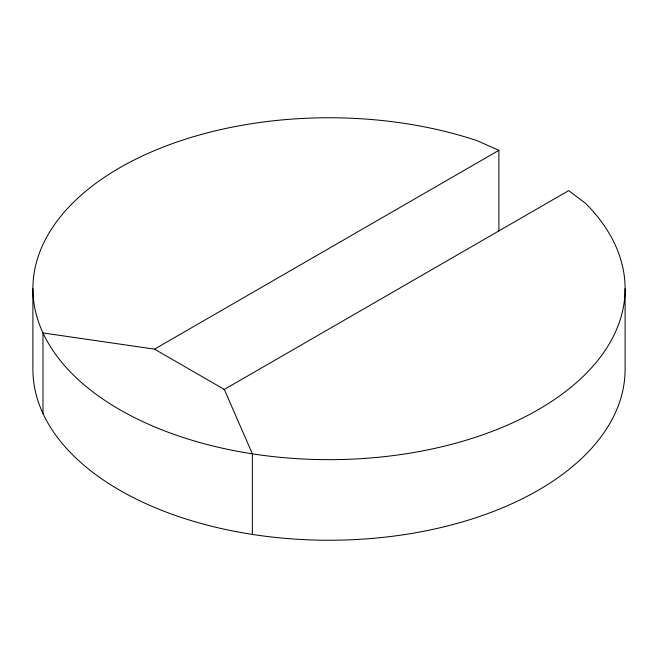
<?xml version="1.0" encoding="UTF-8"?>
<svg xmlns="http://www.w3.org/2000/svg" width="658" height="658" viewBox="0 0 658 658"><rect width="100%" height="100%" fill="white"/><g stroke="black" fill="none" stroke-linecap="round" stroke-linejoin="round"><path stroke-width="0.99" d="M42.992 413.537L42.992 332.948L154.523 349.143L498.887 150.328L498.887 230.917M223.926 389.659L568.677 190.623L585.431 203.232A296.1 170.948 0 0 1 380.414 457.063A296.1 170.948 0 0 1 37.399 259.022A296.1 170.948 0 0 1 477.05 140.656L498.887 150.328M154.523 349.143L224.312 389.437L252.368 453.831L252.368 534.419M625.1 288.706L625.1 369.294A296.1 170.948 0 0 1 329 540.243A296.1 170.948 0 0 1 32.9 369.294L32.9 288.706"/></g></svg>
